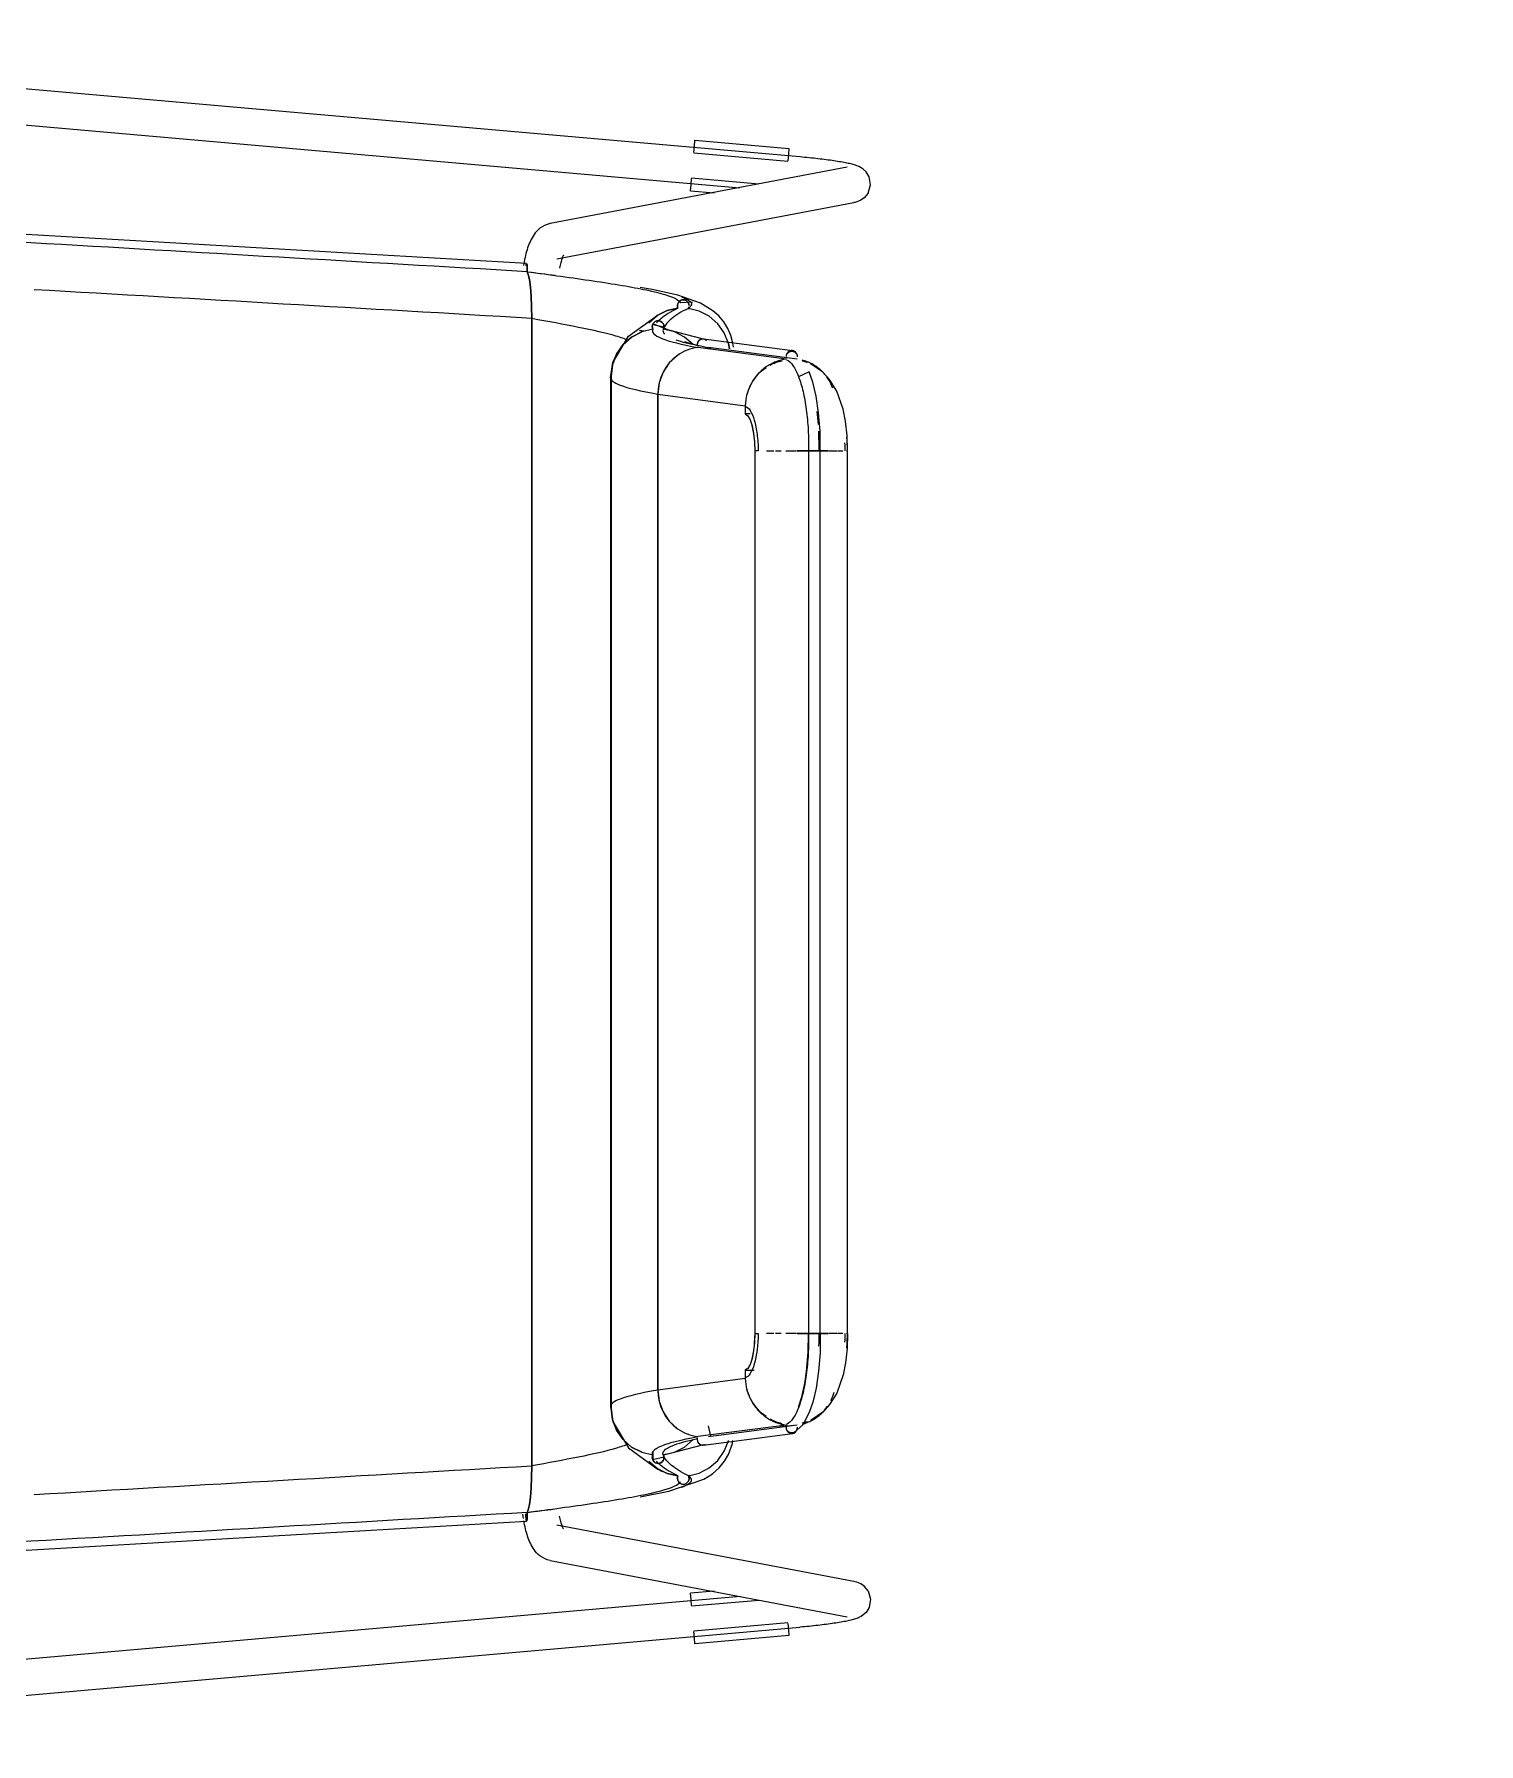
# Model space of a CAD drawing. Header units: millimetres. Extents: x 155927 to 317870, y -36033 to 97293.
# Drawn here: x 176667 to 177150, y 12021 to 12593 of the extents above; entities that cross this region are included whole.
import ezdxf

# ---------------------------------------------------------------- set-up
doc = ezdxf.new("R2010")
doc.units = ezdxf.units.MM
doc.header["$MEASUREMENT"] = 0
doc.layers.add('A-DOOR', color=4, linetype='CONTINUOUS', lineweight=9)
doc.layers.add('I-FURN', color=8, linetype='CONTINUOUS', lineweight=9)

msp = doc.modelspace()

# ---------------------------------------------------------------- linework, layer by layer
at = {"layer": 'A-DOOR'}
msp.add_arc((178133.33, 13505.61), 1010, 180, 270, dxfattribs=at)
at = {"layer": 'I-FURN'}
for p, q in [((176922.91, 12551.6), (176479.59, 12590.54)), ((176478.54, 12578.59), (176902.89, 12541.31)), ((176887.53, 12553.06), (176887.71, 12555.13)), ((176887.71, 12555.13), (176887.89, 12557.17)), ((176887.89, 12557.17), (176919.3, 12554.41)), ((176919.3, 12554.41), (176919.13, 12552.37)), ((176887.52, 12552.94), (176918.93, 12550.18)), ((176919.13, 12552.37), (176918.94, 12550.3)), ((176923.07, 12551.58), (176922.91, 12551.6)), ((176923.82, 12551.52), (176923.07, 12551.58)), ((176924.57, 12551.45), (176923.82, 12551.52)), ((176925.32, 12551.37), (176924.57, 12551.45)), ((176926.06, 12551.3), (176925.32, 12551.37)), ((176926.8, 12551.22), (176926.06, 12551.3)), ((176927.54, 12551.15), (176926.8, 12551.22)), ((176928.26, 12551.07), (176927.54, 12551.15)), ((176928.98, 12550.98), (176928.26, 12551.07)), ((176929.69, 12550.9), (176928.98, 12550.98)), ((176930.39, 12550.82), (176929.69, 12550.9)), ((176931.08, 12550.73), (176930.39, 12550.82)), ((176931.75, 12550.64), (176931.08, 12550.73)), ((176932.42, 12550.56), (176931.75, 12550.64)), ((176933.06, 12550.47), (176932.42, 12550.56)), ((176933.7, 12550.38), (176933.06, 12550.47)), ((176934.32, 12550.29), (176933.7, 12550.38)), ((176934.92, 12550.2), (176934.32, 12550.29)), ((176935.51, 12550.1), (176934.92, 12550.2)), ((176936.08, 12550.01), (176935.51, 12550.1)), ((176936.63, 12549.92), (176936.08, 12550.01)), ((176937.16, 12549.83), (176936.63, 12549.92)), ((176937.67, 12549.73), (176937.16, 12549.83)), ((176938.17, 12549.64), (176937.67, 12549.73)), ((176938.65, 12549.54), (176938.17, 12549.64)), ((176939.11, 12549.44), (176938.65, 12549.54)), ((176939.55, 12549.35), (176939.11, 12549.44)), ((176939.98, 12549.25), (176939.55, 12549.35)), ((176940.39, 12549.14), (176939.98, 12549.25)), ((176940.79, 12549.03), (176940.39, 12549.14)), ((176941.19, 12548.92), (176940.79, 12549.03)), ((176941.58, 12548.79), (176941.19, 12548.92)), ((176941.99, 12548.65), (176941.58, 12548.79)), ((176942.42, 12548.48), (176941.99, 12548.65)), ((176942.89, 12548.27), (176942.42, 12548.48)), ((176943.45, 12547.96), (176942.89, 12548.27)), ((176938.76, 12548.12), (176839.47, 12529.3)), ((176886.59, 12542.3), (176886.77, 12544.37)), ((176909.26, 12542.52), (176886.78, 12544.49)), ((176944.15, 12547.49), (176943.45, 12547.96)), ((176945.06, 12546.63), (176944.15, 12547.49)), ((176946.1, 12544.98), (176945.06, 12546.63)), ((176946.59, 12542.22), (176946.1, 12544.98)), ((176886.41, 12540.26), (176886.59, 12542.3)), ((176886.41, 12540.26), (176894.3, 12539.57)), ((176943.35, 12537.14), (176942.55, 12536.77)), ((176944.43, 12537.89), (176943.35, 12537.14)), ((176945.75, 12539.47), (176944.43, 12537.89)), ((176945.75, 12539.47), (176946.59, 12542.22)), ((176499.71, 12535.4), (176831.62, 12516.11)), ((176841.7, 12517.51), (176941, 12536.33)), ((176941.41, 12536.42), (176941, 12536.33)), ((176941.93, 12536.55), (176941.41, 12536.42)), ((176942.55, 12536.77), (176941.93, 12536.55)), ((176834.14, 12525.67), (176833.78, 12525.13)), ((176834.54, 12526.2), (176834.14, 12525.67)), ((176834.99, 12526.73), (176834.54, 12526.2)), ((176835.51, 12527.25), (176834.99, 12526.73)), ((176836.11, 12527.76), (176835.51, 12527.25)), ((176836.8, 12528.24), (176836.11, 12527.76)), ((176837.59, 12528.68), (176836.8, 12528.24)), ((176838.48, 12529.05), (176837.59, 12528.68)), ((176839.47, 12529.3), (176838.48, 12529.05)), ((176831.61, 12519.98), (176831.43, 12519.35)), ((176831.79, 12520.6), (176831.61, 12519.98)), ((176831.98, 12521.2), (176831.79, 12520.6)), ((176832.19, 12521.79), (176831.98, 12521.2)), ((176832.41, 12522.37), (176832.19, 12521.79)), ((176832.64, 12522.94), (176832.41, 12522.37)), ((176832.9, 12523.5), (176832.64, 12522.94)), ((176833.17, 12524.06), (176832.9, 12523.5)), ((176833.46, 12524.59), (176833.17, 12524.06)), ((176833.78, 12525.13), (176833.46, 12524.59)), ((176830.72, 12516.01), (176830.6, 12515.3)), ((176830.84, 12516.7), (176830.72, 12516.01)), ((176830.98, 12517.38), (176830.84, 12516.7)), ((176831.12, 12518.05), (176830.98, 12517.38)), ((176831.27, 12518.71), (176831.12, 12518.05)), ((176831.43, 12519.35), (176831.27, 12518.71)), ((176831.44, 12515.2), (176831.48, 12515.58)), ((176831.48, 12515.57), (176831.44, 12515.19)), ((176831.48, 12515.58), (176831.52, 12515.87)), ((176831.52, 12515.86), (176831.48, 12515.57)), ((176831.62, 12516.11), (176831.57, 12516.05)), ((176831.57, 12516.05), (176831.62, 12516.11)), ((176831.73, 12515.85), (176831.77, 12515.55)), ((176831.77, 12515.55), (176831.73, 12515.84)), ((176831.8, 12515.16), (176831.77, 12515.55)), ((176831.77, 12515.55), (176831.8, 12515.16)), ((176831.83, 12514.71), (176831.8, 12515.16)), ((176831.8, 12515.16), (176831.83, 12514.71)), ((176831.83, 12514.21), (176831.83, 12514.71)), ((176831.83, 12514.71), (176831.83, 12514.22)), ((176831.83, 12514.22), (176831.83, 12513.72)), ((176831.83, 12513.72), (176831.83, 12514.21)), ((176842.73, 12514.96), (176842.63, 12514.47)), ((176842.83, 12515.43), (176842.73, 12514.96)), ((176842.93, 12515.88), (176842.83, 12515.43)), ((176843.04, 12516.3), (176842.93, 12515.88)), ((176843.15, 12516.7), (176843.04, 12516.3)), ((176843.26, 12517.06), (176843.15, 12516.7)), ((176843.36, 12517.4), (176843.26, 12517.06)), ((176843.47, 12517.7), (176843.36, 12517.4)), ((176843.57, 12517.97), (176843.47, 12517.7)), ((176843.67, 12518.2), (176843.57, 12517.97)), ((176843.75, 12518.4), (176843.67, 12518.2)), ((176843.83, 12518.55), (176843.75, 12518.4)), ((176843.88, 12518.64), (176843.83, 12518.55)), ((176843.92, 12518.71), (176843.88, 12518.64)), ((176843.93, 12518.73), (176843.92, 12518.71)), ((176831.81, 12513.25), (176831.83, 12513.72)), ((176831.83, 12513.72), (176831.81, 12513.25)), ((176831.81, 12513.25), (176832.21, 12512.34)), ((176832.21, 12512.34), (176831.81, 12513.25)), ((176832.21, 12512.34), (176832.58, 12510.61)), ((176832.58, 12510.6), (176832.21, 12512.34)), ((176832.58, 12510.6), (176832.89, 12508.13)), ((176832.89, 12508.1), (176832.58, 12510.6)), ((176832.89, 12508.1), (176833.13, 12505.05)), ((176833.13, 12505), (176832.89, 12508.1)), ((176833.13, 12505), (176833.28, 12501.53)), ((176833.28, 12501.46), (176833.13, 12505)), ((176873.6, 12507.27), (176869.54, 12508)), ((176882.12, 12505.38), (176873.6, 12507.27)), ((176889.75, 12502.71), (176882.12, 12505.38)), ((176882.34, 12502.97), (176882.13, 12502.52)), ((176882.13, 12502.51), (176882.34, 12502.96)), ((176882.34, 12502.96), (176882.66, 12503.34)), ((176882.66, 12503.34), (176882.34, 12502.97)), ((176882.66, 12503.34), (176883.06, 12503.63)), ((176883.06, 12503.63), (176882.66, 12503.34)), ((176883.52, 12503.82), (176883.06, 12503.63)), ((176883.06, 12503.63), (176883.52, 12503.81)), ((176886.95, 12503.07), (176883.11, 12502.88)), ((176883.52, 12503.81), (176884.01, 12503.87)), ((176884.01, 12503.87), (176883.52, 12503.82)), ((176884.01, 12503.87), (176884.49, 12503.8)), ((176884.49, 12503.8), (176884.01, 12503.87)), ((176884.49, 12503.8), (176884.94, 12503.6)), ((176884.95, 12503.61), (176884.49, 12503.8)), ((176884.94, 12503.6), (176885.34, 12503.3)), ((176885.34, 12503.31), (176884.95, 12503.61)), ((176885.65, 12502.92), (176885.34, 12503.31)), ((176885.34, 12503.3), (176885.65, 12502.91)), ((176885.84, 12502.46), (176885.65, 12502.92)), ((176885.65, 12502.91), (176885.84, 12502.46)), ((176886.63, 12501.91), (176886.95, 12503.07)), ((176893.86, 12500.2), (176889.75, 12502.71)), ((176833.28, 12501.47), (176833.34, 12497.77)), ((176833.34, 12497.7), (176833.28, 12501.46)), ((176833.34, 12114.3), (176833.34, 12497.7)), ((176833.34, 12497.7), (176833.34, 12114.3)), ((176865.67, 12491.69), (176875.21, 12498.67)), ((176875.29, 12498.63), (176872.45, 12496.22)), ((176872.45, 12496.22), (176875.29, 12498.61)), ((176875.1, 12496.82), (176874.64, 12496.63)), ((176874.64, 12496.62), (176875.1, 12496.81)), ((176875.1, 12496.81), (176875.59, 12496.88)), ((176875.59, 12496.88), (176875.1, 12496.82)), ((176875.21, 12498.67), (176876.96, 12499.56)), ((176878.61, 12500.27), (176875.29, 12498.63)), ((176875.29, 12498.61), (176878.61, 12500.26)), ((176875.59, 12496.88), (176876.08, 12496.81)), ((176876.08, 12496.82), (176875.59, 12496.88)), ((176876.54, 12496.63), (176876.08, 12496.82)), ((176876.08, 12496.81), (176876.54, 12496.62)), ((176878.61, 12500.26), (176882.22, 12501.05)), ((176882.22, 12501.05), (176878.61, 12500.27)), ((176882.13, 12502.52), (176882.04, 12502.02)), ((176882.04, 12502.02), (176882.13, 12502.51)), ((176882.07, 12501.52), (176882.04, 12502.02)), ((176882.04, 12502.02), (176882.07, 12501.52)), ((176882.22, 12501.05), (176882.07, 12501.52)), ((176882.07, 12501.52), (176882.22, 12501.05)), ((176885.87, 12501.47), (176885.71, 12501)), ((176885.71, 12501), (176885.88, 12501.47)), ((176885.71, 12501), (176886.07, 12500.95)), ((176889.34, 12500.09), (176885.71, 12501)), ((176885.84, 12502.46), (176885.92, 12501.97)), ((176885.92, 12501.97), (176885.84, 12502.46)), ((176892.66, 12498.35), (176889.34, 12500.09)), ((176895.49, 12495.87), (176892.66, 12498.35)), ((176895.83, 12498.46), (176893.86, 12500.2)), ((176897.51, 12496.49), (176895.83, 12498.46)), ((176860.56, 12483.04), (176865.67, 12491.69)), ((176866.72, 12491.39), (176863.85, 12488.89)), ((176863.86, 12488.88), (176866.73, 12491.39)), ((176870.12, 12493.15), (176866.72, 12491.39)), ((176866.73, 12491.39), (176870.12, 12493.14)), ((176873.83, 12494.04), (176870.12, 12493.15)), ((176873.72, 12495.5), (176873.63, 12495.01)), ((176873.63, 12495.01), (176873.67, 12494.51)), ((176873.64, 12495), (176873.72, 12495.5)), ((176873.67, 12494.51), (176873.64, 12495)), ((176873.84, 12494.04), (176873.67, 12494.51)), ((176873.67, 12494.51), (176873.83, 12494.04)), ((176873.72, 12495.5), (176873.92, 12495.95)), ((176873.92, 12495.95), (176873.72, 12495.5)), ((176877.62, 12494.72), (176873.73, 12495.55)), ((176879.19, 12493.68), (176873.87, 12495.85)), ((176873.92, 12495.95), (176874.23, 12496.33)), ((176874.23, 12496.33), (176873.92, 12495.95)), ((176874.64, 12496.63), (176874.23, 12496.33)), ((176874.23, 12496.33), (176874.64, 12496.62)), ((176876.94, 12496.33), (176876.54, 12496.63)), ((176876.54, 12496.62), (176876.94, 12496.33)), ((176876.94, 12496.33), (176877.25, 12495.95)), ((176877.26, 12495.95), (176876.94, 12496.33)), ((176877.25, 12495.95), (176877.46, 12495.5)), ((176877.46, 12495.5), (176877.26, 12495.95)), ((176877.5, 12494.51), (176877.34, 12494.04)), ((176877.34, 12494.04), (176877.5, 12494.51)), ((176881.05, 12493.15), (176877.34, 12494.04)), ((176877.46, 12495.5), (176877.54, 12495)), ((176877.54, 12495.01), (176877.46, 12495.5)), ((176877.5, 12494.51), (176877.54, 12495.01)), ((176877.54, 12495), (176877.5, 12494.51)), ((176890.8, 12490.71), (176879.19, 12493.68)), ((176884.45, 12491.39), (176881.05, 12493.15)), ((176887.32, 12488.89), (176884.45, 12491.39)), ((176897.66, 12492.79), (176895.49, 12495.87)), ((176898.89, 12494.29), (176897.51, 12496.49)), ((176899.06, 12489.28), (176897.66, 12492.79)), ((176899.92, 12491.92), (176898.89, 12494.29)), ((176900.57, 12489.42), (176899.92, 12491.92)), ((176860.32, 12482.18), (176861.69, 12485.75)), ((176861.68, 12485.75), (176860.32, 12482.18)), ((176860.49, 12482.89), (176861.86, 12486.06)), ((176863.85, 12488.89), (176861.68, 12485.75)), ((176861.69, 12485.75), (176863.86, 12488.88)), ((176884.42, 12489.89), (176886.85, 12489.13)), ((176886.85, 12489.13), (176893.15, 12487.75)), ((176888.7, 12489.36), (176888.63, 12488.87)), ((176888.63, 12488.87), (176888.66, 12488.37)), ((176888.9, 12489.81), (176888.7, 12489.36)), ((176918.52, 12484.06), (176888.82, 12487.9)), ((176889.2, 12490.19), (176888.9, 12489.81)), ((176889.58, 12490.49), (176889.2, 12490.19)), ((176890.02, 12490.68), (176889.58, 12490.49)), ((176890.49, 12490.74), (176890.02, 12490.68)), ((176890.96, 12490.68), (176890.49, 12490.74)), ((176920.5, 12486.87), (176890.72, 12490.73)), ((176891.4, 12490.49), (176890.96, 12490.68)), ((176891.79, 12490.2), (176891.4, 12490.49)), ((176922.06, 12484.03), (176892.37, 12487.88)), ((176899.05, 12489.27), (176899.43, 12487.53)), ((176899.43, 12487.53), (176899.06, 12489.28)), ((176900.72, 12488), (176900.57, 12489.42)), ((176859.69, 12477.85), (176860.49, 12482.89)), ((176859.84, 12478.39), (176860.32, 12482.18)), ((176860.32, 12482.18), (176859.84, 12478.39)), ((176879.31, 12482.78), (176877.23, 12479.67)), ((176882.05, 12485.27), (176879.31, 12482.78)), ((176918.53, 12484.49), (176916.09, 12484.81)), ((176926.08, 12479.85), (176922.54, 12478.09)), ((176927.25, 12476.4), (176926.08, 12479.85)), ((176926.69, 12482.39), (176926.49, 12482.49)), ((176930.59, 12479.71), (176926.69, 12482.39)), ((176932.88, 12477.24), (176930.59, 12479.71)), ((176859.69, 12477.85), (176859.69, 12173.05)), ((176859.84, 12133.6), (176859.84, 12478.39)), ((176859.84, 12478.39), (176859.84, 12133.6)), ((176875.92, 12476.12), (176875.44, 12472.35)), ((176877.23, 12479.67), (176875.92, 12476.12)), ((176928.35, 12471.71), (176927.25, 12476.4)), ((176935.27, 12473.36), (176932.88, 12477.24)), ((176875.44, 12472.35), (176904.72, 12468.49)), ((176875.44, 12139.64), (176875.44, 12472.35)), ((176875.44, 12472.35), (176875.44, 12139.64)), ((176904.72, 12468.49), (176904.65, 12465.78)), ((176929.19, 12466.08), (176928.35, 12471.71)), ((176937.4, 12467.31), (176935.27, 12473.36)), ((176906.32, 12465.78), (176904.65, 12465.78)), ((176904.65, 12465.78), (176905.51, 12465.14)), ((176905.51, 12465.14), (176906.3, 12463.79)), ((176906.3, 12463.79), (176906.97, 12461.8)), ((176929.68, 12459.96), (176929.19, 12466.08)), ((176938.19, 12463.27), (176937.4, 12467.31)), ((176938.7, 12458.45), (176938.19, 12463.27)), ((176906.97, 12461.8), (176907.48, 12459.31)), ((176907.48, 12459.31), (176907.8, 12456.46)), ((176929.77, 12453.42), (176929.68, 12459.96)), ((176938.81, 12453.42), (176938.7, 12458.45)), ((176907.8, 12456.46), (176907.91, 12453.42)), ((176907.91, 12453.42), (176907.91, 12158.57)), ((176907.97, 12158.57), (176907.97, 12453.42)), ((176911.82, 12453.42), (176914.28, 12453.42)), ((176914.8, 12453.42), (176916.65, 12453.42)), ((176918.27, 12453.42), (176921.83, 12453.42)), ((176925.84, 12453.42), (176922.03, 12453.42)), ((176922.03, 12453.42), (176925.84, 12453.42)), ((176925.81, 12453.42), (176925.81, 12158.57)), ((176925.92, 12453.42), (176929.77, 12453.42)), ((176926.14, 12453.42), (176925.92, 12453.42)), ((176926.47, 12453.42), (176926.14, 12453.42)), ((176926.89, 12453.42), (176926.47, 12453.42)), ((176927.37, 12453.42), (176926.89, 12453.42)), ((176927.87, 12453.42), (176927.37, 12453.42)), ((176928.36, 12453.42), (176927.87, 12453.42)), ((176928.81, 12453.42), (176928.36, 12453.42)), ((176929.2, 12453.42), (176928.81, 12453.42)), ((176929.51, 12453.42), (176929.2, 12453.42)), ((176929.7, 12453.42), (176929.51, 12453.42)), ((176932.55, 12453.42), (176929.53, 12453.42)), ((176929.53, 12453.42), (176932.54, 12453.42)), ((176929.77, 12453.42), (176929.7, 12453.42)), ((176929.77, 12158.57), (176929.77, 12453.42)), ((176932.71, 12453.42), (176935.29, 12453.42)), ((176935.57, 12453.42), (176937.32, 12453.42)), ((176938.51, 12453.42), (176938.79, 12453.42)), ((176938.81, 12453.42), (176938.64, 12453.42)), ((176938.81, 12158.57), (176938.81, 12453.42)), ((176859.69, 12173.05), (176859.69, 12134.14)), ((176907.8, 12155.53), (176907.48, 12152.68)), ((176907.91, 12158.57), (176907.8, 12155.53)), ((176914.28, 12158.57), (176911.82, 12158.57)), ((176916.65, 12158.57), (176914.8, 12158.57)), ((176921.83, 12158.57), (176918.27, 12158.57)), ((176922.03, 12158.57), (176925.84, 12158.57)), ((176925.84, 12158.57), (176922.03, 12158.57)), ((176925.73, 12152.34), (176925.81, 12158.57)), ((176929.77, 12158.57), (176925.82, 12158.57)), ((176925.82, 12158.57), (176925.92, 12158.57)), ((176925.92, 12158.57), (176926.14, 12158.57)), ((176926.14, 12158.57), (176926.47, 12158.57)), ((176926.47, 12158.57), (176926.89, 12158.57)), ((176926.89, 12158.57), (176927.37, 12158.57)), ((176927.37, 12158.57), (176927.87, 12158.57)), ((176927.87, 12158.57), (176928.36, 12158.57)), ((176928.36, 12158.57), (176928.81, 12158.57)), ((176928.81, 12158.57), (176929.2, 12158.57)), ((176929.2, 12158.57), (176929.51, 12158.57)), ((176929.51, 12158.57), (176929.7, 12158.57)), ((176929.53, 12158.57), (176932.55, 12158.57)), ((176932.54, 12158.57), (176929.53, 12158.57)), ((176929.77, 12158.57), (176929.68, 12152.03)), ((176929.7, 12158.57), (176929.77, 12158.57)), ((176935.29, 12158.57), (176932.71, 12158.57)), ((176937.32, 12158.57), (176935.57, 12158.57)), ((176938.79, 12158.57), (176938.51, 12158.57)), ((176938.64, 12158.57), (176938.81, 12158.57)), ((176938.81, 12158.57), (176938.7, 12153.54)), ((176906.97, 12150.19), (176906.3, 12148.21)), ((176907.48, 12152.68), (176906.97, 12150.19)), ((176925.2, 12145.78), (176925.73, 12152.34)), ((176929.68, 12152.03), (176929.19, 12145.91)), ((176938.19, 12148.72), (176937.4, 12144.68)), ((176938.7, 12153.54), (176938.19, 12148.72)), ((176904.72, 12143.5), (176875.44, 12139.64)), ((176905.51, 12146.85), (176904.65, 12146.22)), ((176904.65, 12146.22), (176907.66, 12146.22)), ((176904.65, 12146.22), (176904.72, 12143.5)), ((176906.3, 12148.21), (176905.51, 12146.85)), ((176924.61, 12141.77), (176925.2, 12145.78)), ((176929.19, 12145.91), (176928.35, 12140.29)), ((176937.4, 12144.68), (176935.27, 12138.63)), ((176875.44, 12139.64), (176875.92, 12135.87)), ((176922.54, 12133.9), (176923.64, 12137.34)), ((176923.64, 12137.34), (176924.61, 12141.77)), ((176928.35, 12140.29), (176927.25, 12135.6)), ((176935.27, 12138.63), (176932.88, 12134.75)), ((176859.69, 12134.14), (176860.49, 12129.1)), ((176860.32, 12129.81), (176859.84, 12133.6)), ((176859.84, 12133.6), (176860.32, 12129.81)), ((176875.92, 12135.87), (176877.23, 12132.32)), ((176877.23, 12132.32), (176879.31, 12129.21)), ((176926.08, 12132.14), (176923.9, 12128.02)), ((176927.25, 12135.6), (176926.08, 12132.14)), ((176930.59, 12132.28), (176926.69, 12129.6)), ((176932.88, 12134.75), (176930.59, 12132.28)), ((176861.69, 12126.25), (176860.32, 12129.81)), ((176860.32, 12129.81), (176861.68, 12126.24)), ((176860.49, 12129.1), (176861.86, 12125.93)), ((176860.56, 12128.95), (176865.67, 12120.3)), ((176861.68, 12126.24), (176863.85, 12123.11)), ((176863.86, 12123.11), (176861.69, 12126.25)), ((176879.31, 12129.21), (176882.05, 12126.72)), ((176918.52, 12127.94), (176888.82, 12124.09)), ((176892.37, 12124.11), (176922.06, 12127.96)), ((176893.15, 12124.24), (176892.46, 12127.73)), ((176920.87, 12127.8), (176916.09, 12127.19)), ((176923.9, 12128.02), (176921, 12125.47)), ((176926.69, 12129.6), (176926.49, 12129.5)), ((176863.85, 12123.11), (176866.72, 12120.6)), ((176866.73, 12120.6), (176863.86, 12123.11)), ((176865.67, 12120.3), (176875.21, 12113.32)), ((176866.72, 12120.6), (176870.12, 12118.84)), ((176870.12, 12118.85), (176866.73, 12120.6)), ((176890.8, 12121.28), (176879.19, 12118.31)), ((176881.05, 12118.84), (176884.45, 12120.6)), ((176884.45, 12120.6), (176887.32, 12123.11)), ((176888.66, 12123.62), (176888.63, 12123.12)), ((176888.63, 12123.12), (176888.7, 12122.63)), ((176888.7, 12122.63), (176888.9, 12122.18)), ((176888.9, 12122.18), (176889.2, 12121.8)), ((176889.2, 12121.8), (176889.58, 12121.5)), ((176889.58, 12121.5), (176890.02, 12121.32)), ((176890.02, 12121.32), (176890.49, 12121.25)), ((176890.49, 12121.25), (176890.96, 12121.31)), ((176890.72, 12121.26), (176920.5, 12125.12)), ((176890.96, 12121.31), (176891.4, 12121.5)), ((176897.66, 12119.2), (176899.06, 12122.72)), ((176899.06, 12122.72), (176899.07, 12122.75)), ((176899.1, 12118.13), (176900.4, 12121.73)), ((176900.4, 12121.73), (176900.53, 12122.75)), ((176833.28, 12110.53), (176833.34, 12114.3)), ((176833.34, 12114.22), (176833.28, 12110.53)), ((176870.12, 12118.84), (176873.83, 12117.95)), ((176875.29, 12113.38), (176872.45, 12115.77)), ((176872.45, 12115.77), (176875.29, 12113.37)), ((176873.67, 12117.48), (176873.63, 12116.98)), ((176873.63, 12116.98), (176873.72, 12116.49)), ((176873.64, 12116.99), (176873.67, 12117.48)), ((176873.72, 12116.5), (176873.64, 12116.99)), ((176873.67, 12117.48), (176873.84, 12117.95)), ((176873.83, 12117.95), (176873.67, 12117.48)), ((176873.92, 12116.05), (176873.72, 12116.5)), ((176873.72, 12116.49), (176873.92, 12116.04)), ((176873.73, 12116.44), (176877.62, 12117.27)), ((176873.82, 12119.02), (176873.87, 12116.14)), ((176874.23, 12115.66), (176873.92, 12116.05)), ((176873.92, 12116.04), (176874.23, 12115.66)), ((176874.64, 12115.37), (176874.23, 12115.66)), ((176874.23, 12115.66), (176874.64, 12115.36)), ((176875.1, 12115.18), (176874.64, 12115.37)), ((176874.64, 12115.36), (176875.1, 12115.18)), ((176875.59, 12115.11), (176875.1, 12115.18)), ((176875.1, 12115.18), (176875.59, 12115.11)), ((176876.08, 12115.18), (176875.59, 12115.11)), ((176875.59, 12115.11), (176876.08, 12115.18)), ((176876.54, 12115.37), (176876.08, 12115.18)), ((176876.08, 12115.18), (176876.54, 12115.36)), ((176876.94, 12115.66), (176876.54, 12115.37)), ((176876.54, 12115.36), (176876.94, 12115.66)), ((176877.25, 12116.05), (176876.94, 12115.66)), ((176876.94, 12115.66), (176877.26, 12116.04)), ((176877.46, 12116.5), (176877.25, 12116.05)), ((176877.26, 12116.04), (176877.46, 12116.49)), ((176879.19, 12118.31), (176877.32, 12117.98)), ((176877.34, 12117.95), (176881.05, 12118.84)), ((176877.34, 12117.95), (176877.5, 12117.48)), ((176877.5, 12117.48), (176877.34, 12117.95)), ((176877.54, 12116.99), (176877.46, 12116.5)), ((176877.46, 12116.49), (176877.54, 12116.98)), ((176877.5, 12117.48), (176877.54, 12116.99)), ((176877.54, 12116.98), (176877.5, 12117.48)), ((176892.66, 12113.64), (176895.49, 12116.12)), ((176895.49, 12116.12), (176897.66, 12119.2)), ((176895.98, 12113.69), (176897.76, 12115.85)), ((176897.76, 12115.85), (176899.1, 12118.13)), ((176833.13, 12106.99), (176833.28, 12110.53)), ((176833.28, 12110.46), (176833.13, 12106.99)), ((176875.21, 12113.32), (176876.96, 12112.43)), ((176878.61, 12111.73), (176875.29, 12113.38)), ((176875.29, 12113.37), (176878.61, 12111.73)), ((176882.22, 12110.94), (176878.61, 12111.73)), ((176878.61, 12111.73), (176882.22, 12110.94)), ((176879.2, 12105.89), (176890.91, 12109.88)), ((176882.04, 12109.97), (176882.07, 12110.47)), ((176882.07, 12110.47), (176882.04, 12109.97)), ((176882.13, 12109.48), (176882.04, 12109.97)), ((176882.04, 12109.97), (176882.13, 12109.48)), ((176882.07, 12110.47), (176882.22, 12110.94)), ((176882.22, 12110.94), (176882.07, 12110.47)), ((176882.34, 12109.03), (176882.13, 12109.48)), ((176882.13, 12109.48), (176882.34, 12109.03)), ((176882.66, 12108.65), (176882.34, 12109.03)), ((176882.34, 12109.03), (176882.66, 12108.65)), ((176883.06, 12108.36), (176882.66, 12108.65)), ((176882.66, 12108.65), (176883.06, 12108.36)), ((176885.34, 12108.69), (176884.94, 12108.39)), ((176884.95, 12108.39), (176885.34, 12108.69)), ((176885.65, 12109.08), (176885.34, 12108.69)), ((176885.34, 12108.69), (176885.65, 12109.07)), ((176885.84, 12109.53), (176885.65, 12109.08)), ((176885.65, 12109.07), (176885.84, 12109.53)), ((176885.71, 12110.99), (176889.34, 12111.9)), ((176886.07, 12111.04), (176885.71, 12110.99)), ((176885.71, 12110.99), (176885.87, 12110.52)), ((176885.88, 12110.52), (176885.71, 12110.99)), ((176885.92, 12110.03), (176885.84, 12109.53)), ((176885.84, 12109.53), (176885.92, 12110.02)), ((176885.87, 12110.52), (176885.92, 12110.03)), ((176885.92, 12110.02), (176885.88, 12110.52)), ((176889.34, 12111.9), (176892.66, 12113.64)), ((176890.91, 12109.88), (176893.74, 12111.69)), ((176893.74, 12111.69), (176895.98, 12113.69)), ((176832.58, 12101.4), (176832.89, 12103.89)), ((176832.89, 12103.86), (176832.58, 12101.39)), ((176832.89, 12103.89), (176833.13, 12106.99)), ((176833.13, 12106.94), (176832.89, 12103.89)), ((176869.54, 12103.99), (176879.2, 12105.89)), ((176883.52, 12108.18), (176883.06, 12108.36)), ((176883.06, 12108.36), (176883.52, 12108.18)), ((176884.01, 12108.12), (176883.52, 12108.18)), ((176883.52, 12108.18), (176884.01, 12108.12)), ((176884.49, 12108.19), (176884.01, 12108.12)), ((176884.01, 12108.12), (176884.49, 12108.19)), ((176884.94, 12108.39), (176884.49, 12108.19)), ((176884.49, 12108.19), (176884.95, 12108.39)), ((176830.49, 12097.4), (176830.39, 12098.13)), ((176830.6, 12096.69), (176830.49, 12097.4)), ((176831.41, 12098.24), (176831.41, 12097.74)), ((176831.41, 12097.74), (176831.41, 12098.24)), ((176831.41, 12097.74), (176831.42, 12097.25)), ((176831.42, 12097.24), (176831.41, 12097.74)), ((176831.42, 12097.25), (176831.44, 12096.8)), ((176831.44, 12096.79), (176831.42, 12097.24)), ((176831.8, 12096.83), (176831.83, 12097.29)), ((176831.83, 12097.28), (176831.8, 12096.83)), ((176832.21, 12099.65), (176831.81, 12098.74)), ((176831.81, 12098.75), (176832.21, 12099.65)), ((176831.83, 12098.28), (176831.81, 12098.75)), ((176831.81, 12098.74), (176831.83, 12098.27)), ((176831.83, 12097.78), (176831.83, 12098.28)), ((176831.83, 12098.27), (176831.83, 12097.78)), ((176831.83, 12097.29), (176831.83, 12097.78)), ((176831.83, 12097.78), (176831.83, 12097.28)), ((176832.21, 12099.65), (176832.58, 12101.4)), ((176832.58, 12101.39), (176832.21, 12099.65)), ((176842.73, 12097.03), (176842.63, 12097.52)), ((176842.83, 12096.56), (176842.73, 12097.03)), ((176499.71, 12076.59), (176831.62, 12095.88)), ((176830.84, 12095.29), (176830.72, 12095.98)), ((176830.98, 12094.61), (176830.84, 12095.29)), ((176831.12, 12093.94), (176830.98, 12094.61)), ((176831.27, 12093.29), (176831.12, 12093.94)), ((176831.43, 12092.64), (176831.27, 12093.29)), ((176831.61, 12092.01), (176831.43, 12092.64)), ((176831.44, 12096.8), (176831.48, 12096.42)), ((176831.48, 12096.41), (176831.44, 12096.79)), ((176831.48, 12096.42), (176831.52, 12096.13)), ((176831.52, 12096.12), (176831.48, 12096.41)), ((176831.52, 12096.13), (176831.57, 12095.94)), ((176831.57, 12095.94), (176831.52, 12096.12)), ((176831.57, 12095.94), (176831.62, 12095.88)), ((176831.62, 12095.88), (176831.57, 12095.94)), ((176831.79, 12091.4), (176831.61, 12092.01)), ((176831.62, 12095.88), (176831.68, 12095.95)), ((176831.68, 12095.95), (176831.62, 12095.88)), ((176831.68, 12095.95), (176831.73, 12096.15)), ((176831.73, 12096.14), (176831.68, 12095.95)), ((176831.73, 12096.15), (176831.77, 12096.44)), ((176831.77, 12096.44), (176831.73, 12096.14)), ((176831.77, 12096.44), (176831.8, 12096.83)), ((176831.8, 12096.83), (176831.77, 12096.44)), ((176831.98, 12090.79), (176831.79, 12091.4)), ((176941, 12075.66), (176841.7, 12094.48)), ((176842.93, 12096.11), (176842.83, 12096.56)), ((176843.04, 12095.69), (176842.93, 12096.11)), ((176843.15, 12095.3), (176843.04, 12095.69)), ((176843.26, 12094.93), (176843.15, 12095.3)), ((176843.36, 12094.59), (176843.26, 12094.93)), ((176843.47, 12094.29), (176843.36, 12094.59)), ((176843.57, 12094.02), (176843.47, 12094.29)), ((176843.67, 12093.79), (176843.57, 12094.02)), ((176843.75, 12093.6), (176843.67, 12093.79)), ((176843.83, 12093.44), (176843.75, 12093.6)), ((176843.88, 12093.36), (176843.83, 12093.44)), ((176843.92, 12093.28), (176843.88, 12093.36)), ((176843.93, 12093.26), (176843.92, 12093.28)), ((176832.19, 12090.2), (176831.98, 12090.79)), ((176832.41, 12089.62), (176832.19, 12090.2)), ((176832.64, 12089.05), (176832.41, 12089.62)), ((176832.9, 12088.49), (176832.64, 12089.05)), ((176833.17, 12087.93), (176832.9, 12088.49)), ((176833.46, 12087.4), (176833.17, 12087.93)), ((176833.78, 12086.86), (176833.46, 12087.4)), ((176834.14, 12086.32), (176833.78, 12086.86)), ((176834.54, 12085.79), (176834.14, 12086.32)), ((176834.99, 12085.26), (176834.54, 12085.79)), ((176835.51, 12084.74), (176834.99, 12085.26)), ((176836.11, 12084.23), (176835.51, 12084.74)), ((176836.8, 12083.75), (176836.11, 12084.23)), ((176837.59, 12083.31), (176836.8, 12083.75)), ((176838.48, 12082.95), (176837.59, 12083.31)), ((176839.47, 12082.69), (176838.48, 12082.95)), ((176839.47, 12082.69), (176938.76, 12063.87)), ((176941.41, 12075.58), (176941, 12075.66)), ((176941.93, 12075.44), (176941.41, 12075.58)), ((176942.55, 12075.23), (176941.93, 12075.44)), ((176943.35, 12074.85), (176942.55, 12075.23)), ((176944.43, 12074.1), (176943.35, 12074.85)), ((176903.04, 12070.69), (176478.54, 12033.4)), ((176894.3, 12072.42), (176886.41, 12071.73)), ((176886.59, 12069.69), (176886.41, 12071.73)), ((176886.77, 12067.62), (176886.59, 12069.69)), ((176886.78, 12067.5), (176909.38, 12069.48)), ((176945.75, 12072.53), (176944.43, 12074.1)), ((176945.75, 12072.53), (176946.59, 12069.78)), ((176946.59, 12069.78), (176946.1, 12067.02)), ((176939.98, 12062.75), (176939.55, 12062.65)), ((176940.39, 12062.85), (176939.98, 12062.75)), ((176940.79, 12062.96), (176940.39, 12062.85)), ((176941.19, 12063.07), (176940.79, 12062.96)), ((176941.58, 12063.2), (176941.19, 12063.07)), ((176941.99, 12063.34), (176941.58, 12063.2)), ((176942.42, 12063.51), (176941.99, 12063.34)), ((176942.89, 12063.72), (176942.42, 12063.51)), ((176943.45, 12064.03), (176942.89, 12063.72)), ((176944.15, 12064.51), (176943.45, 12064.03)), ((176945.06, 12065.36), (176944.15, 12064.51)), ((176946.1, 12067.02), (176945.06, 12065.36)), ((176479.59, 12021.45), (176922.91, 12060.39)), ((176918.93, 12061.81), (176887.52, 12059.05)), ((176887.71, 12056.86), (176887.53, 12058.93)), ((176919.3, 12057.58), (176887.89, 12054.82)), ((176918.94, 12061.69), (176919.13, 12059.62)), ((176919.13, 12059.62), (176919.3, 12057.58)), ((176923.07, 12060.41), (176922.91, 12060.39)), ((176923.82, 12060.48), (176923.07, 12060.41)), ((176924.57, 12060.55), (176923.82, 12060.48)), ((176925.32, 12060.62), (176924.57, 12060.55)), ((176926.06, 12060.69), (176925.32, 12060.62)), ((176926.8, 12060.77), (176926.06, 12060.69)), ((176927.54, 12060.85), (176926.8, 12060.77)), ((176928.26, 12060.93), (176927.54, 12060.85)), ((176928.98, 12061.01), (176928.26, 12060.93)), ((176929.69, 12061.09), (176928.98, 12061.01)), ((176930.39, 12061.17), (176929.69, 12061.09)), ((176931.08, 12061.26), (176930.39, 12061.17)), ((176931.75, 12061.35), (176931.08, 12061.26)), ((176932.42, 12061.43), (176931.75, 12061.35)), ((176933.06, 12061.52), (176932.42, 12061.43)), ((176933.7, 12061.61), (176933.06, 12061.52)), ((176934.32, 12061.7), (176933.7, 12061.61)), ((176934.92, 12061.8), (176934.32, 12061.7)), ((176935.51, 12061.89), (176934.92, 12061.8)), ((176936.08, 12061.98), (176935.51, 12061.89)), ((176936.63, 12062.07), (176936.08, 12061.98)), ((176937.16, 12062.17), (176936.63, 12062.07)), ((176937.67, 12062.26), (176937.16, 12062.17)), ((176938.17, 12062.36), (176937.67, 12062.26)), ((176938.65, 12062.45), (176938.17, 12062.36)), ((176939.11, 12062.55), (176938.65, 12062.45)), ((176939.55, 12062.65), (176939.11, 12062.55)), ((176887.89, 12054.82), (176887.71, 12056.86))]:
    msp.add_line(p, q, dxfattribs=at)
for centre, major_axis, ratio, start_param, end_param in [((176890.51, 12472.22), (0, -15.78), 0.955139, 3.254129, 3.737346), ((176890.49, 12488.78), (0, -1.96), 0.955139, 2.379629, 4.923331), ((176890.51, 12472.22), (0, -15.78), 0.955139, 3.737469, 4.704147), ((176923.06, 12453.42), (15.75, 0), 0.000004, 2.669107, 2.851347), ((176934.53, 12453.42), (0, 12.4), 0.287441, 4.712389, 4.932602), ((176923.06, 12158.57), (15.75, 0), 0.000004, 3.431839, 3.614078), ((176934.53, 12158.57), (0, -12.4), 0.287441, 1.332781, 1.570796), ((176890.51, 12139.77), (0, -15.78), 0.955139, 4.720632, 5.68731), ((176890.51, 12139.77), (0, -15.78), 0.955139, 5.687432, 6.170649), ((176890.49, 12123.21), (0, -1.96), 0.955139, 4.501447, 6.790779)]:
    msp.add_ellipse(centre, major_axis=major_axis, ratio=ratio, start_param=start_param, end_param=end_param, dxfattribs=at)
for points in [[(176831.81, 12513.25), (176776.58, 12516.47), (176665.98, 12522.91), (176555.22, 12529.35), (176499.81, 12532.57)], [(176831.82, 12513.23), (176834.95, 12512.84), (176838.11, 12512.44), (176841.22, 12512.04)], [(176667.1, 12507.36), (176722.56, 12504.17), (176777.98, 12500.97), (176833.34, 12497.77)], [(176869.37, 12493.65), (176869.84, 12493.59), (176870.31, 12493.54), (176870.77, 12493.48)], [(176873.84, 12494.04), (176873.29, 12493.01), (176875.25, 12490.97), (176883.32, 12488.92), (176888.82, 12487.9)], [(176877.34, 12494.04), (176877.05, 12493.49), (176877.19, 12492.95), (176877.76, 12492.4)], [(176881.49, 12490.5), (176883.39, 12489.84), (176886.2, 12489.19), (176889.24, 12488.53)], [(176918.52, 12484.06), (176917.28, 12483.91), (176914.9, 12483.33), (176911.56, 12481.56), (176908.72, 12479.03), (176906.53, 12475.89), (176905.12, 12472.29), (176904.76, 12469.79), (176904.72, 12468.49)], [(176906.66, 12475.58), (176907.86, 12477.83), (176909.49, 12480.07), (176911.64, 12481.22)], [(176913.01, 12482.07), (176914.27, 12482.77), (176915.63, 12483.17), (176917.01, 12483.51)], [(176918.51, 12483.85), (176919.24, 12483.5), (176920.64, 12482.19), (176921.91, 12479.72), (176922.48, 12478.26)], [(176923.68, 12483.52), (176924.26, 12483.37), (176924.84, 12483.19), (176925.41, 12482.97)], [(176859.84, 12478.39), (176859.74, 12478.21), (176859.69, 12478.03), (176859.69, 12477.85)], [(176905.27, 12472.02), (176905.56, 12473.14), (176906, 12474.19), (176906.5, 12475.25)], [(176904.73, 12468.24), (176905.29, 12468.12), (176906.39, 12467.17), (176907.78, 12463.85), (176908.74, 12459.05), (176909.01, 12455.32), (176909.03, 12453.42)], [(176928.56, 12466.57), (176928.74, 12465.16), (176928.91, 12463.71), (176929.02, 12462.24)], [(176907.96, 12454.26), (176907.9, 12457.04), (176907.54, 12459.58), (176907.02, 12461.8)], [(176929.13, 12460.02), (176929.24, 12457.84), (176929.28, 12455.64), (176929.24, 12453.42)], [(176938.53, 12458.02), (176938.66, 12456.55), (176938.72, 12455), (176938.72, 12453.42)], [(176909.03, 12158.57), (176908.98, 12154.78), (176908.01, 12147.39), (176905.84, 12144), (176904.73, 12143.75)], [(176907.02, 12150.19), (176907.57, 12152.24), (176907.85, 12154.96), (176907.94, 12157.73)], [(176925.84, 12158.57), (176925.88, 12156.22), (176925.81, 12151.57), (176925.18, 12144.71), (176924.07, 12138.57), (176922.54, 12133.5), (176920.64, 12129.8), (176919.24, 12128.49), (176918.51, 12128.14)], [(176929.24, 12158.57), (176929.26, 12157.14), (176929.26, 12155.72), (176929.22, 12154.31)], [(176938.72, 12158.57), (176938.72, 12156.86), (176938.65, 12155.18), (176938.5, 12153.6)], [(176904.72, 12143.5), (176904.76, 12142.21), (176905.12, 12139.7), (176906.53, 12136.1), (176908.72, 12132.96), (176911.56, 12130.43), (176914.9, 12128.67), (176917.28, 12128.08), (176918.52, 12127.94)], [(176933.33, 12136.18), (176933.76, 12137.07), (176934.16, 12138), (176934.4, 12138.96)], [(176859.69, 12134.14), (176859.69, 12133.96), (176859.74, 12133.78), (176859.84, 12133.6)], [(176917, 12128.4), (176915.62, 12128.71), (176914.25, 12129.21), (176912.99, 12129.91)], [(176918.34, 12127.18), (176918.33, 12127.34), (176918.32, 12127.51), (176918.36, 12127.67)], [(176925.4, 12129.02), (176924.84, 12128.8), (176924.25, 12128.66), (176923.67, 12128.53)], [(176873.84, 12117.95), (176873.29, 12118.98), (176875.25, 12121.02), (176883.32, 12123.07), (176888.82, 12124.09)], [(176833.34, 12114.22), (176777.98, 12111.02), (176722.56, 12107.83), (176667.1, 12104.63)], [(176831.81, 12098.74), (176776.58, 12095.53), (176665.98, 12089.09), (176555.22, 12082.65), (176499.81, 12079.43)], [(176831.82, 12098.76), (176834.88, 12099.15), (176837.98, 12099.54), (176841.03, 12099.92)]]:
    msp.add_open_spline(points, degree=3, dxfattribs=at)
for points, knots in [([(176831.81, 12513.25), (176839.36, 12512.23), (176854.57, 12510.2), (176873.01, 12507.15), (176881.31, 12504.71), (176882.91, 12503.28), (176883.11, 12502.88)], [0, 0, 0, 0, 0.25, 0.5, 0.75, 0.8499411, 0.8499411, 0.8499411, 0.8499411]), ([(176883.5, 12504.77), (176884.13, 12504.54), (176887.04, 12503.28), (176887.27, 12502.02), (176885.71, 12501)], [0.6929173, 0.6929173, 0.6929173, 0.6929173, 0.75, 1, 1, 1, 1]), ([(176833.34, 12497.7), (176838.73, 12496.72), (176849.51, 12494.78), (176860.22, 12492.34), (176864.47, 12490.88), (176865.61, 12490.4)], [0, 0, 0, 0, 0.25, 0.5, 0.625, 0.625, 0.625, 0.625]), ([(176882.22, 12501.05), (176879.82, 12499.88), (176877.16, 12498.25), (176875.49, 12496.63), (176875.09, 12496.17)], [0, 0, 0, 0, 0.5, 0.6963068, 0.6963068, 0.6963068, 0.6963068]), ([(176885.71, 12501), (176883.31, 12499.84), (176879.88, 12497.74), (176878.09, 12495.65), (176877.62, 12494.72)], [0, 0, 0, 0, 0.5, 0.9025383, 0.9025383, 0.9025383, 0.9025383]), ([(176922.1, 12484.91), (176922.11, 12485.05), (176922.09, 12485.27), (176922.02, 12485.57), (176921.92, 12485.83), (176921.74, 12486.15), (176921.45, 12486.47), (176921.09, 12486.7), (176920.74, 12486.84), (176920.43, 12486.89), (176920.16, 12486.89), (176919.9, 12486.86), (176919.64, 12486.78), (176919.39, 12486.67), (176919.08, 12486.48), (176918.76, 12486.16), (176918.52, 12485.76), (176918.4, 12485.4), (176918.36, 12485.14), (176918.34, 12484.98), (176918.33, 12484.91)], [0.1111111, 0.1111111, 0.1111111, 0.1111111, 0.1666667, 0.1944444, 0.2222222, 0.2777778, 0.3333333, 0.3888889, 0.4444444, 0.4791667, 0.5138889, 0.5486111, 0.5833333, 0.6180556, 0.6527778, 0.7222222, 0.7916667, 0.8263889, 0.8611111, 0.8888889, 0.8888889, 0.8888889, 0.8888889]), ([(176918.43, 12485.31), (176918.47, 12485.42), (176918.56, 12485.66), (176918.84, 12486.07), (176919.39, 12486.52), (176920.26, 12486.78), (176921.04, 12486.55), (176921.55, 12486.15), (176921.85, 12485.77), (176922.04, 12485.31), (176922.08, 12484.98), (176922.09, 12484.82)], [-0.8125, -0.8125, -0.8125, -0.8125, -0.765625, -0.71875, -0.625, -0.5, -0.375, -0.3125, -0.25, -0.1875, -0.125, -0.125, -0.125, -0.125]), ([(176931.32, 12478.93), (176930.53, 12479.87), (176928.71, 12481.54), (176926.03, 12483.08), (176924.25, 12483.53), (176923.66, 12483.66)], [0.5, 0.5, 0.5, 0.5, 0.6666667, 0.8333333, 0.9168778, 0.9168778, 0.9168778, 0.9168778]), ([(176859.69, 12477.85), (176859.69, 12477.02), (176862.07, 12475.19), (176869.71, 12473.36), (176875.44, 12472.35)], [0.0892847, 0.0892847, 0.0892847, 0.0892847, 0.5, 1, 1, 1, 1]), ([(176922.54, 12478.09), (176923.09, 12476.67), (176924.08, 12473.34), (176925.18, 12467.28), (176925.81, 12460.42), (176925.88, 12455.77), (176925.84, 12453.42)], [0.3397465, 0.3397465, 0.3397465, 0.3397465, 0.5, 0.6666667, 0.8333333, 0.9999948, 0.9999948, 0.9999948, 0.9999948]), ([(176933.97, 12474.29), (176933.78, 12474.81), (176933.21, 12476.15), (176932.47, 12477.41), (176931.94, 12478.13)], [0.260519, 0.260519, 0.260519, 0.260519, 0.3333333, 0.4544474, 0.4544474, 0.4544474, 0.4544474]), ([(176875.44, 12139.64), (176869.71, 12138.63), (176862.07, 12136.8), (176859.69, 12134.97), (176859.69, 12134.14)], [0, 0, 0, 0, 0.5, 0.9107154, 0.9107154, 0.9107154, 0.9107154]), ([(176911.64, 12130.77), (176909.59, 12132.2), (176907.08, 12135.15), (176905.51, 12138.72), (176905.27, 12139.97)], [-0.6666667, -0.6666667, -0.6666667, -0.6666667, -0.3333333, -0.1666667, -0.1666667, -0.1666667, -0.1666667]), ([(176923.69, 12128.26), (176924.27, 12128.41), (176926, 12128.96), (176928.71, 12130.43), (176930.89, 12132.44), (176931.9, 12133.82), (176932.17, 12134.22)], [0.0831967, 0.0831967, 0.0831967, 0.0831967, 0.1666667, 0.3333333, 0.5, 0.565028, 0.565028, 0.565028, 0.565028]), ([(176918.52, 12127.94), (176918.46, 12127.79), (176918.39, 12127.58), (176918.35, 12127.3), (176918.33, 12127.01), (176918.37, 12126.72), (176918.45, 12126.43), (176918.56, 12126.16), (176918.76, 12125.84), (176919.07, 12125.52), (176919.44, 12125.29), (176919.79, 12125.15), (176920.11, 12125.11), (176920.38, 12125.1), (176920.64, 12125.13), (176920.89, 12125.21), (176921.14, 12125.32), (176921.44, 12125.51), (176921.75, 12125.84), (176921.96, 12126.23), (176922.06, 12126.59), (176922.1, 12126.85), (176922.1, 12127.01), (176922.1, 12127.08)], [0, 0, 0, 0, 0.0555556, 0.0833333, 0.1111111, 0.1666667, 0.1944444, 0.2222222, 0.2777778, 0.3333333, 0.3888889, 0.4444444, 0.4791667, 0.5138889, 0.5486111, 0.5833333, 0.6180556, 0.6527778, 0.7222222, 0.7916667, 0.8263889, 0.8611111, 0.8888889, 0.8888889, 0.8888889, 0.8888889]), ([(176922.09, 12127.18), (176922.08, 12127.01), (176922.04, 12126.72), (176921.9, 12126.34), (176921.64, 12125.92), (176921.12, 12125.47), (176920.26, 12125.21), (176919.47, 12125.44), (176918.94, 12125.84), (176918.62, 12126.22), (176918.48, 12126.53), (176918.43, 12126.69)], [-0.875, -0.875, -0.875, -0.875, -0.8125, -0.765625, -0.71875, -0.625, -0.5, -0.375, -0.3125, -0.25, -0.1875, -0.1875, -0.1875, -0.1875]), ([(176865.61, 12121.59), (176864.47, 12121.11), (176860.22, 12119.65), (176849.51, 12117.22), (176838.73, 12115.27), (176833.34, 12114.3)], [0.375, 0.375, 0.375, 0.375, 0.5, 0.75, 1, 1, 1, 1]), ([(176877.34, 12117.95), (176876.79, 12118.98), (176878.53, 12120.79), (176885.01, 12122.61), (176888.72, 12123.4)], [0, 0, 0, 0, 0.5, 0.8877852, 0.8877852, 0.8877852, 0.8877852]), ([(176882.22, 12110.94), (176879.82, 12112.11), (176877.16, 12113.74), (176875.49, 12115.36), (176875.09, 12115.82)], [0, 0, 0, 0, 0.5, 0.696307, 0.696307, 0.696307, 0.696307]), ([(176885.71, 12110.99), (176883.31, 12112.15), (176879.88, 12114.25), (176878.09, 12116.34), (176877.62, 12117.27)], [0, 0, 0, 0, 0.5, 0.9025379, 0.9025379, 0.9025379, 0.9025379]), ([(176831.81, 12098.75), (176839.36, 12099.76), (176854.57, 12101.8), (176873.01, 12104.84), (176881.31, 12107.28), (176882.91, 12108.71), (176883.11, 12109.11)], [0, 0, 0, 0, 0.25, 0.5, 0.75, 0.8499412, 0.8499412, 0.8499412, 0.8499412]), ([(176883.29, 12107.14), (176884.01, 12107.4), (176887.03, 12108.69), (176887.27, 12109.97), (176885.71, 12110.99)], [0.6866019, 0.6866019, 0.6866019, 0.6866019, 0.75, 1, 1, 1, 1])]:
    msp.add_open_spline(points, degree=3, knots=knots, dxfattribs=at)

doc.saveas('drawing.dxf')
